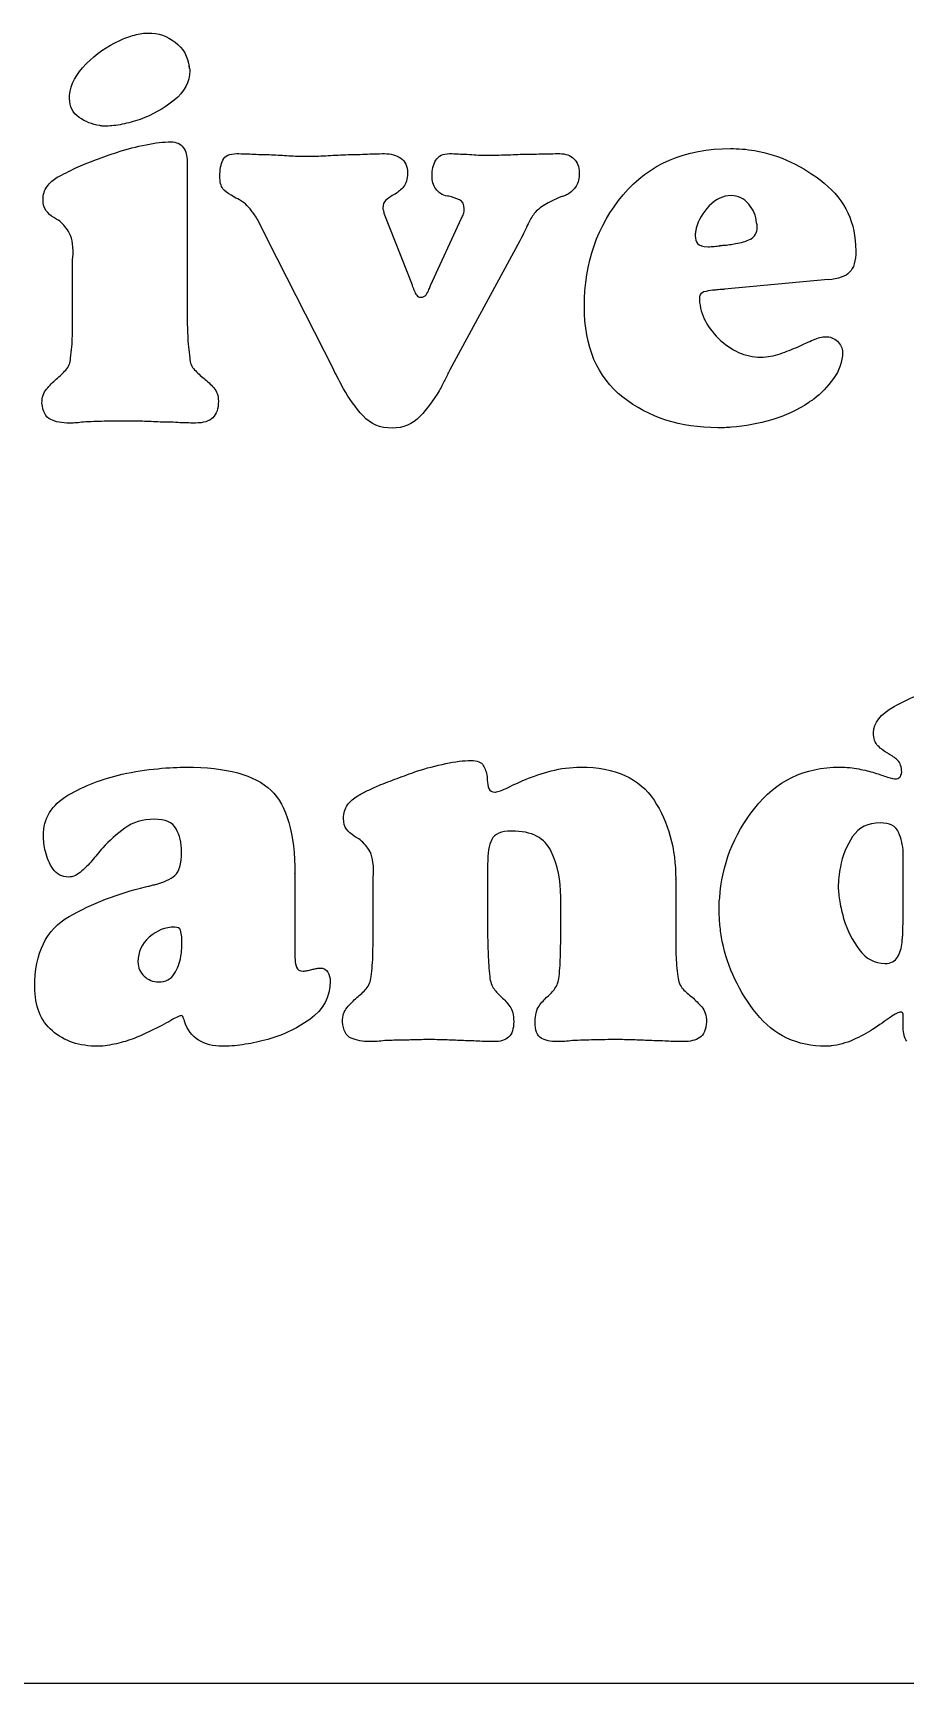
# Model space of a CAD drawing. Extents: x 1489 to 1914, y 371 to 1329.
# Drawn here: x 1547.9 to 1582, y 909.4 to 973.9 of the extents above; entities that cross this region are included whole.
import ezdxf

# ---------------------------------------------------------------- set-up
doc = ezdxf.new("R2010")
doc.units = 0
doc.layers.add('G0101', color=7, linetype='CONTINUOUS')

msp = doc.modelspace()

# ---------------------------------------------------------------- linework, layer by layer
at = {"layer": 'G0101', "color": 4}
for points in [[(1554.042761, 972.647776), (1554.042761, 972.587776)], [(1554.042761, 972.627776), (1554.042761, 972.647776)], [(1554.062761, 972.547776), (1554.062761, 972.507776), (1554.062761, 972.467776)], [(1549.362761, 971.387776), (1549.362761, 971.437776), (1549.362761, 971.507776)], [(1550.802761, 970.307776), (1550.672761, 970.307776)], [(1553.962761, 968.927776), (1553.962761, 962.995776)], [(1561.622461, 967.102776), (1561.622461, 967.051776)], [(1564.202461, 967.564776), (1564.172461, 967.564776), (1564.142461, 967.564776)], [(1559.702461, 960.772776), (1557.122461, 965.842776), (1556.722461, 966.644776)], [(1561.662461, 966.900776), (1562.762461, 964.089776)], [(1563.482461, 964.069776), (1564.702461, 966.700776)], [(1576.262561, 966.347776), (1576.262561, 966.437776)], [(1566.982461, 965.822776), (1564.242461, 960.772776)], [(1549.482761, 962.995776), (1549.482761, 965.080776), (1549.502761, 965.280776)], [(1574.822561, 965.627776), (1574.822561, 965.647776)], [(1574.912561, 963.907776), (1574.802561, 963.907776)], [(1579.042561, 964.307776), (1574.982561, 963.927776)], [(1579.042561, 964.287776), (1579.042561, 964.307776)], [(1549.482761, 962.975776), (1549.482761, 962.995776)], [(1559.702461, 960.752776), (1559.702461, 960.772776)], [(1574.992561, 958.507776), (1574.722561, 958.507776)], [(1581.39846, 945.747576), (1581.37846, 945.767576)], [(1565.698561, 944.867676), (1565.698561, 944.797676), (1565.698561, 944.727676)], [(1581.97846, 941.507576), (1581.97846, 941.687576), (1581.97846, 941.887576)], [(1565.718561, 941.423676), (1565.718561, 940.862676), (1565.718561, 938.796677)], [(1581.95846, 938.687577), (1581.97846, 939.407577), (1581.97846, 941.507576)], [(1558.178761, 941.067576), (1558.178761, 938.067577), (1558.178761, 937.787577)], [(1558.178761, 941.047576), (1558.178761, 941.067576)], [(1561.238561, 938.775677), (1561.238561, 940.880676), (1561.258561, 941.080676)], [(1573.078561, 940.858676), (1573.078561, 938.794677)], [(1573.078561, 940.838676), (1573.078561, 940.858676)], [(1568.578561, 938.776677), (1568.578561, 940.140676)], [(1574.778461, 939.667577), (1574.778461, 939.877577)], [(1553.758761, 938.427577), (1553.758761, 938.527577), (1553.758761, 938.587577)], [(1553.758761, 938.407577), (1553.758761, 938.427577)], [(1581.97846, 935.027577), (1581.97846, 935.487577), (1581.97846, 935.507577)], [(1579.068461, 934.307577), (1578.958461, 934.307577)]]:
    msp.add_lwpolyline(points, dxfattribs=at)
at = {"layer": 'G0101', "color": 1}
msp.add_lwpolyline([(1517.505562, 909.397977), (1650.636559, 909.397977)], dxfattribs=at)
at = {"layer": 'G0101', "color": 4}
for points in [[(1550.012761, 972.737776), (1550.405761, 973.130776), (1550.835761, 973.434776), (1551.302761, 973.647776)], [(1551.302761, 973.647776), (1551.502761, 973.740776), (1551.702761, 973.814776), (1551.902761, 973.867776)], [(1551.902761, 973.867776), (1552.102761, 973.920776), (1552.282761, 973.947776), (1552.442761, 973.947776)], [(1552.442761, 973.947776), (1552.829761, 973.947776), (1553.179761, 973.827776), (1553.492761, 973.587776)], [(1553.492761, 973.587776), (1553.805761, 973.347776), (1553.989761, 973.027776), (1554.042761, 972.627776)], [(1549.362761, 971.507776), (1549.402761, 971.934776), (1549.619761, 972.344776), (1550.012761, 972.737776)], [(1554.062761, 972.467776), (1554.062761, 972.027776), (1553.858761, 971.644776), (1553.452761, 971.317776)], [(1554.042761, 972.587776), (1554.042761, 972.574776), (1554.048761, 972.560776), (1554.062761, 972.547776)], [(1549.732761, 970.647776), (1549.485761, 970.820776), (1549.362761, 971.067776), (1549.362761, 971.387776)], [(1553.452761, 971.317776), (1553.045761, 970.990776), (1552.602761, 970.740776), (1552.122761, 970.567776)], [(1550.542761, 970.327776), (1550.249761, 970.367776), (1549.979761, 970.474776), (1549.732761, 970.647776)], [(1550.672761, 970.307776), (1550.625761, 970.307776), (1550.582761, 970.314776), (1550.542761, 970.327776)], [(1551.422761, 970.377776), (1551.195761, 970.330776), (1550.989761, 970.307776), (1550.802761, 970.307776)], [(1552.122761, 970.567776), (1551.882761, 970.487776), (1551.648761, 970.424776), (1551.422761, 970.377776)], [(1551.242761, 969.287776), (1551.615761, 969.407776), (1551.985761, 969.503776), (1552.352761, 969.577776)], [(1552.352761, 969.577776), (1552.719761, 969.650776), (1553.042761, 969.687776), (1553.322761, 969.687776)], [(1553.322761, 969.687776), (1553.548761, 969.687776), (1553.712761, 969.614776), (1553.812761, 969.467776)], [(1549.602761, 968.667776), (1549.842761, 968.773776), (1550.102761, 968.880776), (1550.382761, 968.987776)], [(1550.382761, 968.987776), (1550.662761, 969.094776), (1550.949761, 969.194776), (1551.242761, 969.287776)], [(1553.812761, 969.467776), (1553.912761, 969.320776), (1553.962761, 969.140776), (1553.962761, 968.927776)], [(1555.242461, 968.347776), (1555.242461, 968.600776), (1555.282461, 968.810776), (1555.362461, 968.977776)], [(1555.362461, 968.977776), (1555.442461, 969.144776), (1555.622461, 969.227776), (1555.902461, 969.227776)], [(1555.902461, 969.227776), (1556.129461, 969.227776), (1556.355461, 969.220776), (1556.582461, 969.207776)], [(1556.582461, 969.207776), (1556.809461, 969.194776), (1557.035461, 969.187776), (1557.262461, 969.187776)], [(1557.262461, 969.187776), (1557.489461, 969.174776), (1557.715461, 969.160776), (1557.942461, 969.147776)], [(1557.942461, 969.147776), (1558.169461, 969.134776), (1558.395461, 969.127776), (1558.622461, 969.127776)], [(1558.622461, 969.127776), (1558.875461, 969.127776), (1559.129461, 969.134776), (1559.382461, 969.147776)], [(1559.382461, 969.147776), (1559.635461, 969.160776), (1559.895461, 969.174776), (1560.162461, 969.187776)], [(1560.162461, 969.187776), (1560.415461, 969.187776), (1560.669461, 969.194776), (1560.922461, 969.207776)], [(1560.922461, 969.207776), (1561.175461, 969.220776), (1561.429461, 969.227776), (1561.682461, 969.227776)], [(1561.682461, 969.227776), (1561.935461, 969.227776), (1562.149461, 969.167776), (1562.322461, 969.047776)], [(1562.322461, 969.047776), (1562.495461, 968.927776), (1562.582461, 968.734776), (1562.582461, 968.467776)], [(1563.542461, 968.367776), (1563.542461, 968.594776), (1563.592461, 968.793776), (1563.692461, 968.967776)], [(1563.692461, 968.967776), (1563.792461, 969.140776), (1563.969461, 969.227776), (1564.222461, 969.227776)], [(1564.222461, 969.227776), (1564.342461, 969.227776), (1564.459461, 969.224776), (1564.572461, 969.217776)], [(1564.572461, 969.217776), (1564.685461, 969.210776), (1564.802461, 969.207776), (1564.922461, 969.207776)], [(1564.922461, 969.207776), (1565.042461, 969.194776), (1565.159461, 969.184776), (1565.272461, 969.177776)], [(1565.272461, 969.177776), (1565.385461, 969.170776), (1565.502461, 969.167776), (1565.622461, 969.167776)], [(1565.622461, 969.167776), (1565.862461, 969.167776), (1566.105461, 969.170776), (1566.352461, 969.177776)], [(1566.352461, 969.177776), (1566.598461, 969.184776), (1566.842461, 969.194776), (1567.082461, 969.207776)], [(1567.082461, 969.207776), (1567.322461, 969.207776), (1567.565461, 969.210776), (1567.812461, 969.217776)], [(1567.812461, 969.217776), (1568.059461, 969.224776), (1568.302461, 969.227776), (1568.542461, 969.227776)], [(1568.542461, 969.227776), (1568.769461, 969.227776), (1568.952461, 969.160776), (1569.092461, 969.027776)], [(1569.092461, 969.027776), (1569.232461, 968.894776), (1569.302461, 968.714776), (1569.302461, 968.487776)], [(1571.022561, 967.617776), (1572.035561, 968.824776), (1573.435561, 969.427776), (1575.222561, 969.427776)], [(1575.222561, 969.427776), (1575.368561, 969.427776), (1575.522561, 969.420776), (1575.682561, 969.407776)], [(1575.682561, 969.407776), (1575.842561, 969.394776), (1576.002561, 969.374776), (1576.162561, 969.347776)], [(1576.162561, 969.347776), (1577.148561, 969.174776), (1578.055561, 968.750776), (1578.882561, 968.077776)], [(1548.482761, 967.946776), (1548.588761, 968.093776), (1548.722761, 968.213776), (1548.882761, 968.307776)], [(1548.882761, 968.307776), (1548.989761, 968.360776), (1549.102761, 968.417776), (1549.222761, 968.477776)], [(1549.222761, 968.477776), (1549.342761, 968.537776), (1549.469761, 968.600776), (1549.602761, 968.667776)], [(1555.362461, 967.856776), (1555.282461, 967.956776), (1555.242461, 968.120776), (1555.242461, 968.347776)], [(1562.582461, 968.467776), (1562.582461, 968.226776), (1562.532461, 968.049776), (1562.432461, 967.935776)], [(1563.692461, 967.845776), (1563.592461, 967.992776), (1563.542461, 968.166776), (1563.542461, 968.367776)], [(1569.302461, 968.487776), (1569.302461, 968.260776), (1569.262461, 968.083776), (1569.182461, 967.956776)], [(1548.322761, 967.425776), (1548.322761, 967.626776), (1548.375761, 967.799776), (1548.482761, 967.946776)], [(1555.682461, 967.605776), (1555.549461, 967.672776), (1555.442461, 967.756776), (1555.362461, 967.856776)], [(1555.942461, 967.455776), (1555.848461, 967.502776), (1555.762461, 967.552776), (1555.682461, 967.605776)], [(1562.032461, 967.614776), (1562.012461, 967.607776), (1561.995461, 967.597776), (1561.982461, 967.584776)], [(1562.102461, 967.644776), (1562.075461, 967.630776), (1562.052461, 967.620776), (1562.032461, 967.614776)], [(1562.432461, 967.935776), (1562.332461, 967.821776), (1562.222461, 967.724776), (1562.102461, 967.644776)], [(1564.142461, 967.564776), (1563.942461, 967.604776), (1563.792461, 967.697776), (1563.692461, 967.845776)], [(1568.922461, 967.686776), (1568.869461, 967.645776), (1568.815461, 967.615776), (1568.762461, 967.595776)], [(1569.182461, 967.956776), (1569.102461, 967.829776), (1569.015461, 967.739776), (1568.922461, 967.686776)], [(1569.502561, 963.247776), (1569.502561, 964.954776), (1570.009561, 966.410776), (1571.022561, 967.617776)], [(1578.882561, 968.077776), (1579.708561, 967.404776), (1580.12256, 966.520776), (1580.12256, 965.427776)], [(1548.442761, 966.994776), (1548.362761, 967.094776), (1548.322761, 967.238776), (1548.322761, 967.425776)], [(1548.742761, 966.724776), (1548.622761, 966.804776), (1548.522761, 966.894776), (1548.442761, 966.994776)], [(1556.242461, 967.265776), (1556.135461, 967.345776), (1556.035461, 967.408776), (1555.942461, 967.455776)], [(1556.482461, 966.994776), (1556.402461, 967.094776), (1556.322461, 967.185776), (1556.242461, 967.265776)], [(1556.722461, 966.644776), (1556.642461, 966.777776), (1556.562461, 966.894776), (1556.482461, 966.994776)], [(1561.732461, 967.403776), (1561.659461, 967.336776), (1561.622461, 967.235776), (1561.622461, 967.102776)], [(1561.622461, 967.051776), (1561.622461, 967.031776), (1561.629461, 967.014776), (1561.642461, 967.001776)], [(1561.642461, 967.001776), (1561.642461, 966.987776), (1561.645461, 966.971776), (1561.652461, 966.951776)], [(1561.982461, 967.584776), (1561.889461, 967.530776), (1561.805461, 967.470776), (1561.732461, 967.403776)], [(1564.612461, 967.423776), (1564.485461, 967.477776), (1564.348461, 967.523776), (1564.202461, 967.564776)], [(1564.802461, 967.062776), (1564.802461, 967.249776), (1564.739461, 967.369776), (1564.612461, 967.423776)], [(1564.772461, 966.871776), (1564.792461, 966.931776), (1564.802461, 966.995776), (1564.802461, 967.062776)], [(1567.962461, 967.225776), (1567.775461, 967.118776), (1567.635461, 967.004776), (1567.542461, 966.884776)], [(1568.242461, 967.385776), (1568.135461, 967.331776), (1568.042461, 967.278776), (1567.962461, 967.225776)], [(1568.622461, 967.545776), (1568.475461, 967.492776), (1568.348461, 967.438776), (1568.242461, 967.385776)], [(1568.762461, 967.595776), (1568.709461, 967.575776), (1568.662461, 967.558776), (1568.622461, 967.545776)], [(1574.392561, 967.187776), (1574.132561, 966.920776), (1573.962561, 966.627776), (1573.882561, 966.307776)], [(1575.242561, 967.587776), (1574.935561, 967.587776), (1574.652561, 967.454776), (1574.392561, 967.187776)], [(1575.932561, 967.257776), (1575.752561, 967.477776), (1575.522561, 967.587776), (1575.242561, 967.587776)], [(1576.242561, 966.527776), (1576.215561, 966.793776), (1576.112561, 967.037776), (1575.932561, 967.257776)], [(1548.822761, 966.673776), (1548.795761, 966.693776), (1548.769761, 966.710776), (1548.742761, 966.724776)], [(1548.922761, 966.624776), (1548.882761, 966.636776), (1548.849761, 966.653776), (1548.822761, 966.673776)], [(1549.322761, 966.183776), (1549.202761, 966.369776), (1549.068761, 966.517776), (1548.922761, 966.624776)], [(1561.652461, 966.951776), (1561.659461, 966.931776), (1561.662461, 966.914776), (1561.662461, 966.900776)], [(1564.702461, 966.700776), (1564.729461, 966.753776), (1564.752461, 966.811776), (1564.772461, 966.871776)], [(1567.302461, 966.483776), (1567.262461, 966.389776), (1567.215461, 966.289776), (1567.162461, 966.183776)], [(1567.542461, 966.884776), (1567.449461, 966.764776), (1567.369461, 966.630776), (1567.302461, 966.483776)], [(1576.002561, 965.887776), (1576.175561, 965.980776), (1576.262561, 966.134776), (1576.262561, 966.347776)], [(1576.262561, 966.437776), (1576.262561, 966.470776), (1576.255561, 966.500776), (1576.242561, 966.527776)], [(1549.502761, 965.280776), (1549.502761, 965.695776), (1549.442761, 965.995776), (1549.322761, 966.183776)], [(1567.162461, 966.183776), (1567.109461, 966.076776), (1567.049461, 965.955776), (1566.982461, 965.822776)], [(1573.852561, 966.167776), (1573.845561, 966.114776), (1573.842561, 966.060776), (1573.842561, 966.007776)], [(1573.842561, 966.007776), (1573.842561, 965.887776), (1573.872561, 965.787776), (1573.932561, 965.707776)], [(1573.882561, 966.307776), (1573.868561, 966.267776), (1573.859561, 966.220776), (1573.852561, 966.167776)], [(1573.932561, 965.707776), (1573.992561, 965.627776), (1574.129561, 965.587776), (1574.342561, 965.587776)], [(1574.942561, 965.647776), (1575.022561, 965.647776), (1575.102561, 965.654776), (1575.182561, 965.667776)], [(1575.182561, 965.667776), (1575.262561, 965.680776), (1575.342561, 965.694776), (1575.422561, 965.707776)], [(1575.422561, 965.707776), (1575.635561, 965.734776), (1575.828561, 965.793776), (1576.002561, 965.887776)], [(1574.342561, 965.587776), (1574.422561, 965.587776), (1574.502561, 965.590776), (1574.582561, 965.597776)], [(1574.582561, 965.597776), (1574.662561, 965.604776), (1574.742561, 965.614776), (1574.822561, 965.627776)], [(1574.822561, 965.647776), (1574.835561, 965.634776), (1574.855561, 965.630776), (1574.882561, 965.637776)], [(1574.882561, 965.637776), (1574.908561, 965.644776), (1574.928561, 965.647776), (1574.942561, 965.647776)], [(1580.12256, 965.427776), (1580.12256, 965.027776), (1580.04256, 964.747776), (1579.882561, 964.587776)], [(1579.882561, 964.587776), (1579.722561, 964.427776), (1579.442561, 964.327776), (1579.042561, 964.287776)], [(1562.762461, 964.089776), (1562.775461, 964.049776), (1562.789461, 964.012776), (1562.802461, 963.979776)], [(1562.802461, 963.979776), (1562.815461, 963.945776), (1562.828461, 963.908776), (1562.842461, 963.868776)], [(1562.842461, 963.868776), (1562.869461, 963.801776), (1562.902461, 963.741776), (1562.942461, 963.688776)], [(1563.312461, 963.708776), (1563.359461, 963.774776), (1563.395461, 963.841776), (1563.422461, 963.908776)], [(1563.422461, 963.908776), (1563.435461, 963.935776), (1563.445461, 963.962776), (1563.452461, 963.989776)], [(1563.452461, 963.989776), (1563.459461, 964.016776), (1563.469461, 964.042776), (1563.482461, 964.069776)], [(1574.182561, 963.817776), (1574.075561, 963.784776), (1574.015561, 963.720776), (1574.002561, 963.627776)], [(1574.522561, 963.887776), (1574.402561, 963.874776), (1574.288561, 963.850776), (1574.182561, 963.817776)], [(1574.672561, 963.897776), (1574.625561, 963.890776), (1574.575561, 963.887776), (1574.522561, 963.887776)], [(1574.802561, 963.907776), (1574.762561, 963.907776), (1574.718561, 963.904776), (1574.672561, 963.897776)], [(1574.982561, 963.927776), (1574.968561, 963.914776), (1574.945561, 963.907776), (1574.912561, 963.907776)], [(1562.942461, 963.688776), (1562.982461, 963.634776), (1563.035461, 963.607776), (1563.102461, 963.607776)], [(1563.102461, 963.607776), (1563.195461, 963.607776), (1563.265461, 963.641776), (1563.312461, 963.708776)], [(1571.012561, 959.697776), (1570.005561, 960.490776), (1569.502561, 961.674776), (1569.502561, 963.247776)], [(1574.002561, 963.627776), (1574.002561, 963.027776), (1574.252561, 962.484776), (1574.752561, 961.997776)], [(1549.472761, 962.103776), (1549.479761, 962.390776), (1549.482761, 962.681776), (1549.482761, 962.975776)], [(1553.962761, 962.995776), (1553.962761, 962.687776), (1553.969761, 962.390776), (1553.982761, 962.103776)], [(1549.402761, 961.231776), (1549.442761, 961.525776), (1549.465761, 961.815776), (1549.472761, 962.103776)], [(1553.982761, 962.103776), (1553.995761, 961.815776), (1554.022761, 961.524776), (1554.062761, 961.230776)], [(1574.752561, 961.997776), (1575.252561, 961.510776), (1575.802561, 961.267776), (1576.402561, 961.267776)], [(1577.862561, 961.667776), (1578.075561, 961.773776), (1578.275561, 961.867776), (1578.462561, 961.947776)], [(1578.462561, 961.947776), (1578.648561, 962.027776), (1578.808561, 962.067776), (1578.942561, 962.067776)], [(1578.942561, 962.067776), (1579.115561, 962.067776), (1579.268561, 962.007776), (1579.402561, 961.887776)], [(1579.402561, 961.887776), (1579.535561, 961.767776), (1579.602561, 961.620776), (1579.602561, 961.447776)], [(1549.212761, 960.760776), (1549.325761, 960.887776), (1549.389761, 961.044776), (1549.402761, 961.231776)], [(1554.062761, 961.230776), (1554.075761, 961.043776), (1554.139761, 960.890776), (1554.252761, 960.770776)], [(1576.402561, 961.267776), (1576.668561, 961.267776), (1576.922561, 961.310776), (1577.162561, 961.397776)], [(1577.162561, 961.397776), (1577.402561, 961.484776), (1577.635561, 961.574776), (1577.862561, 961.667776)], [(1579.602561, 961.447776), (1579.602561, 961.087776), (1579.485561, 960.747776), (1579.252561, 960.427776)], [(1548.842761, 960.409776), (1548.975761, 960.516776), (1549.099761, 960.633776), (1549.212761, 960.760776)], [(1554.252761, 960.770776), (1554.365761, 960.649776), (1554.489761, 960.536776), (1554.622761, 960.429776)], [(1559.882461, 960.401776), (1559.815461, 960.528776), (1559.755461, 960.645776), (1559.702461, 960.752776)], [(1564.242461, 960.772776), (1564.175461, 960.638776), (1564.109461, 960.504776), (1564.042461, 960.371776)], [(1548.282761, 959.467776), (1548.282761, 959.694776), (1548.342761, 959.878776), (1548.462761, 960.019776)], [(1548.462761, 960.019776), (1548.582761, 960.159776), (1548.709761, 960.289776), (1548.842761, 960.409776)], [(1554.622761, 960.429776), (1554.755761, 960.322776), (1554.882761, 960.202776), (1555.002761, 960.068776)], [(1555.002761, 960.068776), (1555.122761, 959.934776), (1555.182761, 959.761776), (1555.182761, 959.547776)], [(1560.082461, 960.030776), (1560.015461, 960.150776), (1559.949461, 960.274776), (1559.882461, 960.401776)], [(1560.842461, 958.968776), (1560.549461, 959.289776), (1560.295461, 959.643776), (1560.082461, 960.030776)], [(1563.822461, 959.950776), (1563.609461, 959.589776), (1563.359461, 959.255776), (1563.072461, 958.948776)], [(1564.042461, 960.371776), (1563.975461, 960.237776), (1563.902461, 960.097776), (1563.822461, 959.950776)], [(1579.252561, 960.427776), (1579.018561, 960.107776), (1578.762561, 959.840776), (1578.482561, 959.627776)], [(1548.622761, 958.827776), (1548.422761, 958.920776), (1548.309761, 959.134776), (1548.282761, 959.467776)], [(1555.182761, 959.547776), (1555.182761, 959.253776), (1555.112761, 959.037776), (1554.972761, 958.897776)], [(1574.722561, 958.507776), (1573.255561, 958.507776), (1572.018561, 958.904776), (1571.012561, 959.697776)], [(1578.282561, 959.487776), (1577.842561, 959.194776), (1577.362561, 958.970776), (1576.842561, 958.817776)], [(1578.372561, 959.557776), (1578.339561, 959.537776), (1578.308561, 959.514776), (1578.282561, 959.487776)], [(1578.482561, 959.627776), (1578.442561, 959.600776), (1578.405561, 959.577776), (1578.372561, 959.557776)], [(1549.362761, 958.687776), (1549.068761, 958.687776), (1548.822761, 958.734776), (1548.622761, 958.827776)], [(1549.632761, 958.697776), (1549.545761, 958.690776), (1549.455761, 958.687776), (1549.362761, 958.687776)], [(1549.902761, 958.727776), (1549.809761, 958.714776), (1549.719761, 958.704776), (1549.632761, 958.697776)], [(1550.712761, 958.757776), (1550.438761, 958.751776), (1550.168761, 958.741776), (1549.902761, 958.727776)], [(1551.522761, 958.767776), (1551.255761, 958.767776), (1550.985761, 958.764776), (1550.712761, 958.757776)], [(1552.212761, 958.757776), (1551.979761, 958.764776), (1551.749761, 958.767776), (1551.522761, 958.767776)], [(1552.902761, 958.727776), (1552.675761, 958.741776), (1552.445761, 958.751776), (1552.212761, 958.757776)], [(1553.592761, 958.707776), (1553.358761, 958.721776), (1553.128761, 958.727776), (1552.902761, 958.727776)], [(1554.282761, 958.687776), (1554.055761, 958.687776), (1553.825761, 958.694776), (1553.592761, 958.707776)], [(1554.972761, 958.897776), (1554.832761, 958.757776), (1554.602761, 958.687776), (1554.282761, 958.687776)], [(1561.982461, 958.487776), (1561.515461, 958.487776), (1561.135461, 958.647776), (1560.842461, 958.968776)], [(1563.072461, 958.948776), (1562.785461, 958.641776), (1562.422461, 958.487776), (1561.982461, 958.487776)], [(1576.842561, 958.817776), (1576.322561, 958.664776), (1575.795561, 958.567776), (1575.262561, 958.527776)], [(1575.262561, 958.527776), (1575.168561, 958.514776), (1575.078561, 958.507776), (1574.992561, 958.507776)], [(1581.61846, 947.597576), (1582.15146, 947.897576), (1582.73846, 948.140576), (1583.37846, 948.327576)], [(1580.81846, 946.587576), (1580.81846, 946.960576), (1581.08446, 947.297576), (1581.61846, 947.597576)], [(1580.98846, 946.057576), (1580.87446, 946.170576), (1580.81846, 946.347576), (1580.81846, 946.587576)], [(1581.37846, 945.767576), (1581.23146, 945.847576), (1581.10146, 945.944576), (1580.98846, 946.057576)], [(1581.75846, 945.497576), (1581.65146, 945.597576), (1581.53146, 945.680576), (1581.39846, 945.747576)], [(1551.418761, 944.947576), (1551.898761, 945.053576), (1552.361761, 945.127576), (1552.808761, 945.167576)], [(1552.808761, 945.167576), (1553.255761, 945.207576), (1553.625761, 945.227576), (1553.918761, 945.227576)], [(1553.918761, 945.227576), (1555.505761, 945.227576), (1556.611761, 944.927576), (1557.238761, 944.327576)], [(1562.178561, 944.787676), (1562.432561, 944.880676), (1562.685561, 944.974676), (1562.938561, 945.067676)], [(1562.938561, 945.067676), (1563.325561, 945.187676), (1563.705561, 945.287676), (1564.078561, 945.367676)], [(1564.078561, 945.367676), (1564.452561, 945.447676), (1564.778561, 945.487676), (1565.058561, 945.487676)], [(1565.058561, 945.487676), (1565.311561, 945.487676), (1565.475561, 945.423676), (1565.548561, 945.297676)], [(1565.548561, 945.297676), (1565.621561, 945.170676), (1565.671561, 945.027676), (1565.698561, 944.867676)], [(1567.198561, 944.747676), (1567.505561, 944.867676), (1567.841561, 944.977676), (1568.208561, 945.077676)], [(1568.208561, 945.077676), (1568.575561, 945.177676), (1568.958561, 945.227676), (1569.358561, 945.227676)], [(1569.358561, 945.227676), (1570.705561, 945.227676), (1571.661561, 944.796676), (1572.228561, 943.934676)], [(1576.168461, 943.627576), (1577.001461, 944.694576), (1578.111461, 945.227576), (1579.498461, 945.227576)], [(1579.498461, 945.227576), (1579.765461, 945.227576), (1580.01146, 945.204576), (1580.23846, 945.157576)], [(1580.23846, 945.157576), (1580.46446, 945.110576), (1580.67146, 945.060576), (1580.85846, 945.007576)], [(1581.91846, 945.027576), (1581.91846, 945.240576), (1581.86546, 945.397576), (1581.75846, 945.497576)], [(1581.86846, 944.867576), (1581.90146, 944.920576), (1581.91846, 944.974576), (1581.91846, 945.027576)], [(1549.298761, 944.127576), (1549.938761, 944.500576), (1550.645761, 944.774576), (1551.418761, 944.947576)], [(1561.018561, 944.307676), (1561.151561, 944.374676), (1561.298561, 944.440676), (1561.458561, 944.507676)], [(1561.458561, 944.507676), (1561.685561, 944.600676), (1561.925561, 944.693676), (1562.178561, 944.787676)], [(1565.698561, 944.727676), (1565.711561, 944.593676), (1565.735561, 944.480676), (1565.768561, 944.387676)], [(1565.768561, 944.387676), (1565.801561, 944.294676), (1565.878561, 944.247676), (1565.998561, 944.247676)], [(1565.998561, 944.247676), (1566.078561, 944.247676), (1566.225561, 944.297676), (1566.438561, 944.397676)], [(1566.438561, 944.397676), (1566.651561, 944.497676), (1566.905561, 944.613676), (1567.198561, 944.747676)], [(1580.85846, 945.007576), (1581.04446, 944.940576), (1581.21146, 944.883576), (1581.35846, 944.837576)], [(1581.35846, 944.837576), (1581.50446, 944.790576), (1581.62446, 944.767576), (1581.71846, 944.767576)], [(1581.71846, 944.767576), (1581.78546, 944.780576), (1581.83446, 944.814576), (1581.86846, 944.867576)], [(1548.338761, 942.547576), (1548.338761, 943.227576), (1548.658761, 943.754576), (1549.298761, 944.127576)], [(1557.238761, 944.327576), (1557.864761, 943.727576), (1558.178761, 942.634576), (1558.178761, 941.047576)], [(1560.078561, 943.225676), (1560.078561, 943.425676), (1560.131561, 943.599676), (1560.238561, 943.746676)], [(1560.238561, 943.746676), (1560.345561, 943.893676), (1560.478561, 944.013676), (1560.638561, 944.107676)], [(1560.638561, 944.107676), (1560.758561, 944.173676), (1560.885561, 944.240676), (1561.018561, 944.307676)], [(1572.228561, 943.934676), (1572.795561, 943.072676), (1573.078561, 942.041676), (1573.078561, 940.838676)], [(1552.678761, 943.187576), (1552.224761, 943.187576), (1551.838761, 943.070576), (1551.518761, 942.837576)], [(1553.528761, 942.817576), (1553.388761, 943.064576), (1553.105761, 943.187576), (1552.678761, 943.187576)], [(1560.198561, 942.794676), (1560.118561, 942.894676), (1560.078561, 943.038676), (1560.078561, 943.225676)], [(1574.798461, 940.107576), (1574.878461, 941.387576), (1575.334461, 942.560576), (1576.168461, 943.627576)], [(1548.358761, 942.247576), (1548.344761, 942.354576), (1548.338761, 942.454576), (1548.338761, 942.547576)], [(1551.518761, 942.837576), (1551.198761, 942.604576), (1550.911761, 942.347576), (1550.658761, 942.067576)], [(1553.738761, 941.907576), (1553.738761, 942.267576), (1553.668761, 942.570576), (1553.528761, 942.817576)], [(1560.498561, 942.524676), (1560.378561, 942.604676), (1560.278561, 942.693676), (1560.198561, 942.794676)], [(1560.578561, 942.473676), (1560.551561, 942.493676), (1560.525561, 942.510676), (1560.498561, 942.524676)], [(1560.678561, 942.423676), (1560.638561, 942.436676), (1560.605561, 942.453676), (1560.578561, 942.473676)], [(1566.658561, 942.727676), (1566.245561, 942.727676), (1565.985561, 942.617676), (1565.878561, 942.396676)], [(1568.208561, 941.925676), (1567.961561, 942.460676), (1567.445561, 942.727676), (1566.658561, 942.727676)], [(1579.998461, 942.507576), (1579.758461, 942.147576), (1579.598461, 941.754576), (1579.518461, 941.327576)], [(1581.07846, 943.047576), (1580.59846, 943.047576), (1580.23846, 942.867576), (1579.998461, 942.507576)], [(1581.79846, 942.677576), (1581.69146, 942.924576), (1581.45146, 943.047576), (1581.07846, 943.047576)], [(1581.97846, 941.887576), (1581.96446, 942.167576), (1581.90546, 942.430576), (1581.79846, 942.677576)], [(1548.418761, 941.927576), (1548.391761, 942.034576), (1548.371761, 942.140576), (1548.358761, 942.247576)], [(1548.718761, 941.237576), (1548.571761, 941.444576), (1548.471761, 941.674576), (1548.418761, 941.927576)], [(1550.658761, 942.067576), (1550.511761, 941.894576), (1550.371761, 941.727576), (1550.238761, 941.567576)], [(1553.478761, 940.987576), (1553.651761, 941.134576), (1553.738761, 941.440576), (1553.738761, 941.907576)], [(1561.078561, 941.983676), (1560.958561, 942.169676), (1560.825561, 942.316676), (1560.678561, 942.423676)], [(1561.258561, 941.080676), (1561.258561, 941.495676), (1561.198561, 941.795676), (1561.078561, 941.983676)], [(1565.878561, 942.396676), (1565.771561, 942.175676), (1565.718561, 941.851676), (1565.718561, 941.423676)], [(1568.578561, 940.140676), (1568.578561, 940.795676), (1568.455561, 941.390676), (1568.208561, 941.925676)], [(1549.318761, 940.927576), (1549.065761, 940.927576), (1548.864761, 941.030576), (1548.718761, 941.237576)], [(1549.838761, 941.167576), (1549.758761, 941.087576), (1549.675761, 941.027576), (1549.588761, 940.987576)], [(1550.238761, 941.567576), (1550.105761, 941.407576), (1549.971761, 941.274576), (1549.838761, 941.167576)], [(1579.518461, 941.327576), (1579.491461, 941.194576), (1579.471461, 941.057576), (1579.458461, 940.917576)], [(1549.588761, 940.987576), (1549.501761, 940.947576), (1549.411761, 940.927576), (1549.318761, 940.927576)], [(1549.348761, 939.387577), (1550.248761, 939.894577), (1551.244761, 940.280576), (1552.338761, 940.547576)], [(1552.338761, 940.547576), (1552.404761, 940.560576), (1552.465761, 940.573576), (1552.518761, 940.587576)], [(1552.518761, 940.587576), (1552.571761, 940.600576), (1552.625761, 940.614576), (1552.678761, 940.627576)], [(1552.678761, 940.627576), (1553.038761, 940.720576), (1553.304761, 940.840576), (1553.478761, 940.987576)], [(1579.458461, 940.917576), (1579.444461, 940.777576), (1579.438461, 940.647576), (1579.438461, 940.527576)], [(1579.438461, 940.527576), (1579.438461, 940.367576), (1579.458461, 940.177576), (1579.498461, 939.957577)], [(1574.778461, 939.877577), (1574.778461, 939.950577), (1574.785461, 940.027576), (1574.798461, 940.107576)], [(1579.498461, 939.957577), (1579.538461, 939.737577), (1579.591461, 939.507577), (1579.658461, 939.267577)], [(1547.998761, 936.627577), (1547.998761, 937.960577), (1548.448761, 938.880577), (1549.348761, 939.387577)], [(1574.808461, 939.047577), (1574.788461, 939.260577), (1574.778461, 939.467577), (1574.778461, 939.667577)], [(1579.658461, 939.267577), (1579.791461, 938.840577), (1579.991461, 938.447577), (1580.25846, 938.087577)], [(1552.478761, 938.577577), (1552.185761, 938.317577), (1552.038761, 937.994577), (1552.038761, 937.607577)], [(1553.478761, 938.967577), (1553.105761, 938.967577), (1552.771761, 938.837577), (1552.478761, 938.577577)], [(1553.698761, 938.847577), (1553.671761, 938.927577), (1553.598761, 938.967577), (1553.478761, 938.967577)], [(1553.758761, 938.587577), (1553.744761, 938.680577), (1553.724761, 938.767577), (1553.698761, 938.847577)], [(1561.228561, 937.903677), (1561.235561, 938.190677), (1561.238561, 938.481677), (1561.238561, 938.775677)], [(1565.718561, 938.796677), (1565.718561, 938.489677), (1565.725561, 938.191677), (1565.738561, 937.904677)], [(1568.568561, 937.904677), (1568.575561, 938.191677), (1568.578561, 938.482677), (1568.578561, 938.776677)], [(1573.078561, 938.794677), (1573.078561, 938.487677), (1573.081561, 938.190677), (1573.088561, 937.902677)], [(1574.898461, 938.407577), (1574.858461, 938.620577), (1574.828461, 938.834577), (1574.808461, 939.047577)], [(1581.94846, 938.527577), (1581.95546, 938.580577), (1581.95846, 938.633577), (1581.95846, 938.687577)], [(1553.718761, 937.827577), (1553.731761, 937.920577), (1553.741761, 938.020577), (1553.748761, 938.127577)], [(1553.748761, 938.127577), (1553.755761, 938.234577), (1553.758761, 938.327577), (1553.758761, 938.407577)], [(1576.238461, 935.587577), (1575.558461, 936.440577), (1575.111461, 937.380577), (1574.898461, 938.407577)], [(1580.25846, 938.087577), (1580.52446, 937.727577), (1580.85846, 937.547577), (1581.25846, 937.547577)], [(1581.75846, 937.797577), (1581.85146, 937.964577), (1581.91146, 938.153577), (1581.93846, 938.367577)], [(1581.93846, 938.367577), (1581.93846, 938.420577), (1581.94146, 938.474577), (1581.94846, 938.527577)], [(1552.038761, 937.607577), (1552.038761, 937.380577), (1552.118761, 937.194577), (1552.278761, 937.047577)], [(1553.458761, 937.137577), (1553.591761, 937.344577), (1553.678761, 937.573577), (1553.718761, 937.827577)], [(1558.178761, 937.787577), (1558.178761, 937.640577), (1558.198761, 937.514577), (1558.238761, 937.407577)], [(1558.238761, 937.407577), (1558.278761, 937.300577), (1558.364761, 937.247577), (1558.498761, 937.247577)], [(1558.498761, 937.247577), (1558.551761, 937.247577), (1558.605761, 937.254577), (1558.658761, 937.267577)], [(1558.658761, 937.267577), (1558.711761, 937.280577), (1558.771761, 937.294577), (1558.838761, 937.307577)], [(1558.838761, 937.307577), (1558.891761, 937.320577), (1558.945761, 937.334577), (1558.998761, 937.347577)], [(1558.998761, 937.347577), (1559.051761, 937.360577), (1559.105761, 937.367577), (1559.158761, 937.367577)], [(1559.158761, 937.367577), (1559.304761, 937.367577), (1559.408761, 937.314577), (1559.468761, 937.207577)], [(1561.158561, 937.031677), (1561.198561, 937.325677), (1561.222561, 937.615677), (1561.228561, 937.903677)], [(1565.738561, 937.904677), (1565.751561, 937.616677), (1565.771561, 937.326677), (1565.798561, 937.032677)], [(1568.518561, 937.032677), (1568.545561, 937.326677), (1568.561561, 937.616677), (1568.568561, 937.904677)], [(1573.088561, 937.902677), (1573.095561, 937.615677), (1573.118561, 937.324677), (1573.158561, 937.030677)], [(1581.25846, 937.547577), (1581.49846, 937.547577), (1581.66546, 937.630577), (1581.75846, 937.797577)], [(1548.688761, 934.907577), (1548.228761, 935.307577), (1547.998761, 935.880577), (1547.998761, 936.627577)], [(1552.278761, 937.047577), (1552.438761, 936.900577), (1552.625761, 936.827577), (1552.838761, 936.827577)], [(1552.838761, 936.827577), (1553.118761, 936.827577), (1553.324761, 936.930577), (1553.458761, 937.137577)], [(1559.558761, 936.847577), (1559.558761, 936.234577), (1559.291761, 935.737577), (1558.758761, 935.357577)], [(1559.468761, 937.207577), (1559.528761, 937.100577), (1559.558761, 936.980577), (1559.558761, 936.847577)], [(1560.968561, 936.560677), (1561.081561, 936.687677), (1561.145561, 936.844677), (1561.158561, 937.031677)], [(1565.798561, 937.032677), (1565.825561, 936.831677), (1565.881561, 936.671677), (1565.968561, 936.550677)], [(1568.348561, 936.561677), (1568.435561, 936.674677), (1568.492561, 936.831677), (1568.518561, 937.032677)], [(1573.158561, 937.030677), (1573.185561, 936.830677), (1573.251561, 936.670677), (1573.358561, 936.549677)], [(1560.218561, 935.818677), (1560.338561, 935.959677), (1560.465561, 936.089677), (1560.598561, 936.209677)], [(1560.598561, 936.209677), (1560.731561, 936.316677), (1560.855561, 936.433677), (1560.968561, 936.560677)], [(1565.968561, 936.550677), (1566.055561, 936.430677), (1566.151561, 936.323677), (1566.258561, 936.230677)], [(1566.258561, 936.230677), (1566.378561, 936.123677), (1566.488561, 936.003677), (1566.588561, 935.869677)], [(1567.728561, 935.879677), (1567.828561, 936.019677), (1567.938561, 936.143677), (1568.058561, 936.250677)], [(1568.058561, 936.250677), (1568.165561, 936.343677), (1568.262561, 936.447677), (1568.348561, 936.561677)], [(1573.358561, 936.549677), (1573.465561, 936.429677), (1573.585561, 936.322677), (1573.718561, 936.229677)], [(1573.718561, 936.229677), (1573.851561, 936.108677), (1573.978561, 935.982677), (1574.098561, 935.848677)], [(1553.738761, 935.507577), (1553.685761, 935.507577), (1553.548761, 935.444577), (1553.328761, 935.317577)], [(1553.788761, 935.467577), (1553.768761, 935.494577), (1553.751761, 935.507577), (1553.738761, 935.507577)], [(1553.818761, 935.387577), (1553.818761, 935.414577), (1553.808761, 935.440577), (1553.788761, 935.467577)], [(1553.848761, 935.337577), (1553.841761, 935.357577), (1553.831761, 935.374577), (1553.818761, 935.387577)], [(1553.858761, 935.287577), (1553.858761, 935.300577), (1553.855761, 935.317577), (1553.848761, 935.337577)], [(1558.758761, 935.357577), (1558.224761, 934.977577), (1557.638761, 934.707577), (1556.998761, 934.547577)], [(1560.038561, 935.267677), (1560.038561, 935.494677), (1560.098561, 935.678677), (1560.218561, 935.818677)], [(1566.588561, 935.869677), (1566.688561, 935.735677), (1566.738561, 935.534677), (1566.738561, 935.267677)], [(1567.578561, 935.267677), (1567.578561, 935.534677), (1567.628561, 935.738677), (1567.728561, 935.879677)], [(1574.098561, 935.848677), (1574.218561, 935.714677), (1574.278561, 935.521677), (1574.278561, 935.267677)], [(1578.958461, 934.307577), (1577.825461, 934.307577), (1576.918461, 934.734577), (1576.238461, 935.587577)], [(1581.46846, 935.437577), (1581.27446, 935.297577), (1581.04446, 935.140577), (1580.77846, 934.967577)], [(1581.87846, 935.647577), (1581.79846, 935.647577), (1581.66146, 935.577577), (1581.46846, 935.437577)], [(1581.95846, 935.607577), (1581.94446, 935.633577), (1581.91846, 935.647577), (1581.87846, 935.647577)], [(1581.97846, 935.507577), (1581.97846, 935.547577), (1581.97146, 935.580577), (1581.95846, 935.607577)], [(1550.478761, 934.307577), (1549.744761, 934.307577), (1549.148761, 934.507577), (1548.688761, 934.907577)], [(1552.538761, 934.907577), (1552.324761, 934.800577), (1552.108761, 934.704577), (1551.888761, 934.617577)], [(1553.328761, 935.317577), (1553.108761, 935.190577), (1552.844761, 935.053577), (1552.538761, 934.907577)], [(1554.408761, 934.547577), (1554.148761, 934.707577), (1553.965761, 934.954577), (1553.858761, 935.287577)], [(1560.378561, 934.627677), (1560.178561, 934.720677), (1560.065561, 934.934677), (1560.038561, 935.267677)], [(1566.738561, 935.267677), (1566.738561, 934.987677), (1566.671561, 934.787677), (1566.538561, 934.667677)], [(1567.808561, 934.627677), (1567.655561, 934.720677), (1567.578561, 934.934677), (1567.578561, 935.267677)], [(1574.278561, 935.267677), (1574.265561, 934.960677), (1574.178561, 934.754677), (1574.018561, 934.647677)], [(1580.77846, 934.967577), (1580.55146, 934.820577), (1580.29846, 934.684577), (1580.01846, 934.557577)], [(1582.11846, 934.507577), (1582.02446, 934.640577), (1581.97846, 934.814577), (1581.97846, 935.027577)], [(1550.838761, 934.337577), (1550.718761, 934.317577), (1550.598761, 934.307577), (1550.478761, 934.307577)], [(1551.198761, 934.407577), (1551.078761, 934.381577), (1550.958761, 934.357577), (1550.838761, 934.337577)], [(1551.888761, 934.617577), (1551.668761, 934.531577), (1551.438761, 934.461577), (1551.198761, 934.407577)], [(1555.338761, 934.307577), (1554.978761, 934.307577), (1554.668761, 934.387577), (1554.408761, 934.547577)], [(1556.128761, 934.367577), (1555.841761, 934.327577), (1555.578761, 934.307577), (1555.338761, 934.307577)], [(1556.998761, 934.547577), (1556.704761, 934.467577), (1556.415761, 934.407577), (1556.128761, 934.367577)], [(1561.118561, 934.487677), (1560.825561, 934.487677), (1560.578561, 934.534677), (1560.378561, 934.627677)], [(1561.398561, 934.497677), (1561.305561, 934.490677), (1561.211561, 934.487677), (1561.118561, 934.487677)], [(1561.698561, 934.527677), (1561.591561, 934.514677), (1561.492561, 934.504677), (1561.398561, 934.497677)], [(1561.978561, 934.537677), (1561.885561, 934.530677), (1561.791561, 934.527677), (1561.698561, 934.527677)], [(1562.278561, 934.547677), (1562.171561, 934.547677), (1562.071561, 934.544677), (1561.978561, 934.537677)], [(1562.848561, 934.557677), (1562.655561, 934.550677), (1562.465561, 934.547677), (1562.278561, 934.547677)], [(1563.418561, 934.567677), (1563.231561, 934.567677), (1563.041561, 934.564677), (1562.848561, 934.557677)], [(1564.058561, 934.557677), (1563.845561, 934.564677), (1563.631561, 934.567677), (1563.418561, 934.567677)], [(1564.698561, 934.527677), (1564.485561, 934.541677), (1564.271561, 934.550677), (1564.058561, 934.557677)], [(1565.338561, 934.507677), (1565.125561, 934.521677), (1564.911561, 934.527677), (1564.698561, 934.527677)], [(1565.978561, 934.487677), (1565.765561, 934.487677), (1565.551561, 934.494677), (1565.338561, 934.507677)], [(1566.538561, 934.667677), (1566.405561, 934.547677), (1566.218561, 934.487677), (1565.978561, 934.487677)], [(1568.458561, 934.487677), (1568.178561, 934.487677), (1567.961561, 934.534677), (1567.808561, 934.627677)], [(1568.738561, 934.497677), (1568.645561, 934.490677), (1568.551561, 934.487677), (1568.458561, 934.487677)], [(1569.038561, 934.527677), (1568.932561, 934.514677), (1568.831561, 934.504677), (1568.738561, 934.497677)], [(1569.888561, 934.557677), (1569.601561, 934.550677), (1569.318561, 934.541677), (1569.038561, 934.527677)], [(1570.738561, 934.567677), (1570.458561, 934.567677), (1570.175561, 934.564677), (1569.888561, 934.557677)], [(1571.408561, 934.557677), (1571.188561, 934.564677), (1570.965561, 934.567677), (1570.738561, 934.567677)], [(1572.058561, 934.527677), (1571.845561, 934.541677), (1571.628561, 934.550677), (1571.408561, 934.557677)], [(1572.728561, 934.507677), (1572.508561, 934.521677), (1572.285561, 934.527677), (1572.058561, 934.527677)], [(1573.378561, 934.487677), (1573.165561, 934.487677), (1572.948561, 934.494677), (1572.728561, 934.507677)], [(1574.018561, 934.647677), (1573.858561, 934.541677), (1573.645561, 934.487677), (1573.378561, 934.487677)], [(1579.158461, 934.327577), (1579.131461, 934.314577), (1579.101461, 934.307577), (1579.068461, 934.307577)], [(1580.01846, 934.557577), (1579.738461, 934.430577), (1579.451461, 934.354577), (1579.158461, 934.327577)]]:
    msp.add_open_spline(points, degree=3, dxfattribs=at)

doc.saveas('drawing.dxf')
